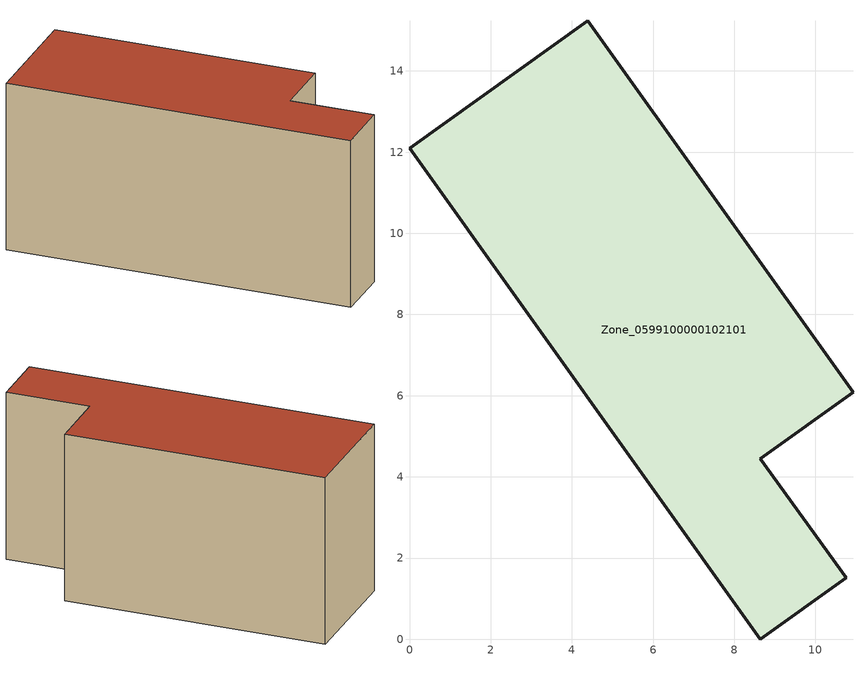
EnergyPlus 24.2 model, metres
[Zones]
Zone_0599100000102101
 floor ground (C_G): 0,12.1 4.39,15.24 10.93,6.08 8.65,4.45 10.75,1.51 8.64,0 z0
 wall outside (C_F): 8.64,0 10.75,1.51 8.65,4.45 10.93,6.08 4.39,15.24 0,12.1 8.64,0 z0:7.42
 roof outside (C_R): 4.39,15.24 0,12.1 8.64,0 10.75,1.51 8.65,4.45 10.93,6.08 z7.42
[BUILDING]
Pand.0599100000102101: North Axis=0; Terrain=City; Loads Convergence Tolerance Value=0.04; Temperature Convergence Tolerance Value=0.4; Solar Distribution=FullExterior; Maximum Number of Warmup Days=25; Minimum Number of Warmup Days=1
[Site:Location]
Rotterdam.The.Hague.AP_ZH_NLD Design_Conditions: Latitude=51.96; Longitude=4.45; Time Zone=1; Elevation=-4.5
[SITE:GROUNDTEMPERATURE:BUILDINGSURFACE]
18, 18, 18, 18, 18, 18, 18, 18, 18, 18, 18, 18
[MATERIAL] Thermal Absorptance=0.9; Solar Absorptance=0.7; Visible Absorptance=0.7
Name | Roughness | Thickness | Conductivity | Density | Specific Heat
G.TI.1975-1991 | MediumSmooth | 0.15 | 0.288461 | 540 | 1210
F.TI.1975-1991 | Rough | 0.3 | 0.230769 | 1920 | 840
R.TI.1975-1991 | MediumRough | 0.2 | 0.153846 | 1500 | 1000
[CONSTRUCTION]
C_G: G.TI.1975-1991
C_F: F.TI.1975-1991
C_R: R.TI.1975-1991
[ZONE]
Zone_0599100000102101: Type=1; Multiplier=1; Ceiling Height=Autocalculate; Volume=Autocalculate; Floor Area=autocalculate; Part of Total Floor Area=Yes
[ZONEINFILTRATION:DESIGNFLOWRATE]
Infil_Zone_0599100000102101: Zone or ZoneList or Space or SpaceList=Zone_0599100000102101; Schedule=AlwaysOn; Design Flow Rate Calculation Method=Flow/Area; Flow Rate per Floor Area=0.003; Constant Term Coefficient=1; Temperature Term Coefficient=0; Velocity Term Coefficient=0; Velocity Squared Term Coefficient=0
[HVACTEMPLATE:ZONE:IDEALLOADSAIRSYSTEM]
Zone_0599100000102101: Maximum Heating Supply Air Temperature=50; Minimum Cooling Supply Air Temperature=13; Maximum Heating Supply Air Humidity Ratio=0.0156; Minimum Cooling Supply Air Humidity Ratio=0.0077; Heating Limit=NoLimit; Cooling Limit=NoLimit; Dehumidification Control Type=ConstantSensibleHeatRatio; Cooling Sensible Heat Ratio=0.7; Dehumidification Setpoint=60; Humidification Control Type=None; Humidification Setpoint=30; Outdoor Air Method=None; Outdoor Air Flow Rate per Person=0.00944; Outdoor Air Flow Rate per Zone Floor Area=0; Outdoor Air Flow Rate per Zone=0; Demand Controlled Ventilation Type=None; Outdoor Air Economizer Type=NoEconomizer; Heat Recovery Type=None; Sensible Heat Recovery Effectiveness=0.7; Latent Heat Recovery Effectiveness=0.65
[ZONECONTROL:THERMOSTAT]
ThermostatControl_Zone_0599100000102101: Zone or ZoneList=Zone_0599100000102101; Control Type Schedule=DualSetpointControlType; Control 1=Thermostat_Zone_0599100000102101; Temperature Difference Between Cutout And Setpoint=0
[THERMOSTATSETPOINT:DUALSETPOINT]
Thermostat_Zone_0599100000102101: Heating Setpoint Temperature Schedule=HeatingSetpoint_Zone_0599100000102101; Cooling Setpoint Temperature Schedule=CoolingSetpoint_Zone_0599100000102101
[SCHEDULE:COMPACT]
HeatingSetpoint_Zone_0599100000102101: Through: 12/31, For: AllDays, Until: 24:00, 21
CoolingSetpoint_Zone_0599100000102101: Through: 12/31, For: AllDays, Until: 24:00, 24
DualSetpointControlType: Through: 12/31, For: AllDays, Until: 24:00, 4
AlwaysOn: Through: 12/31, For: AllDays, Until: 24:00, 1
